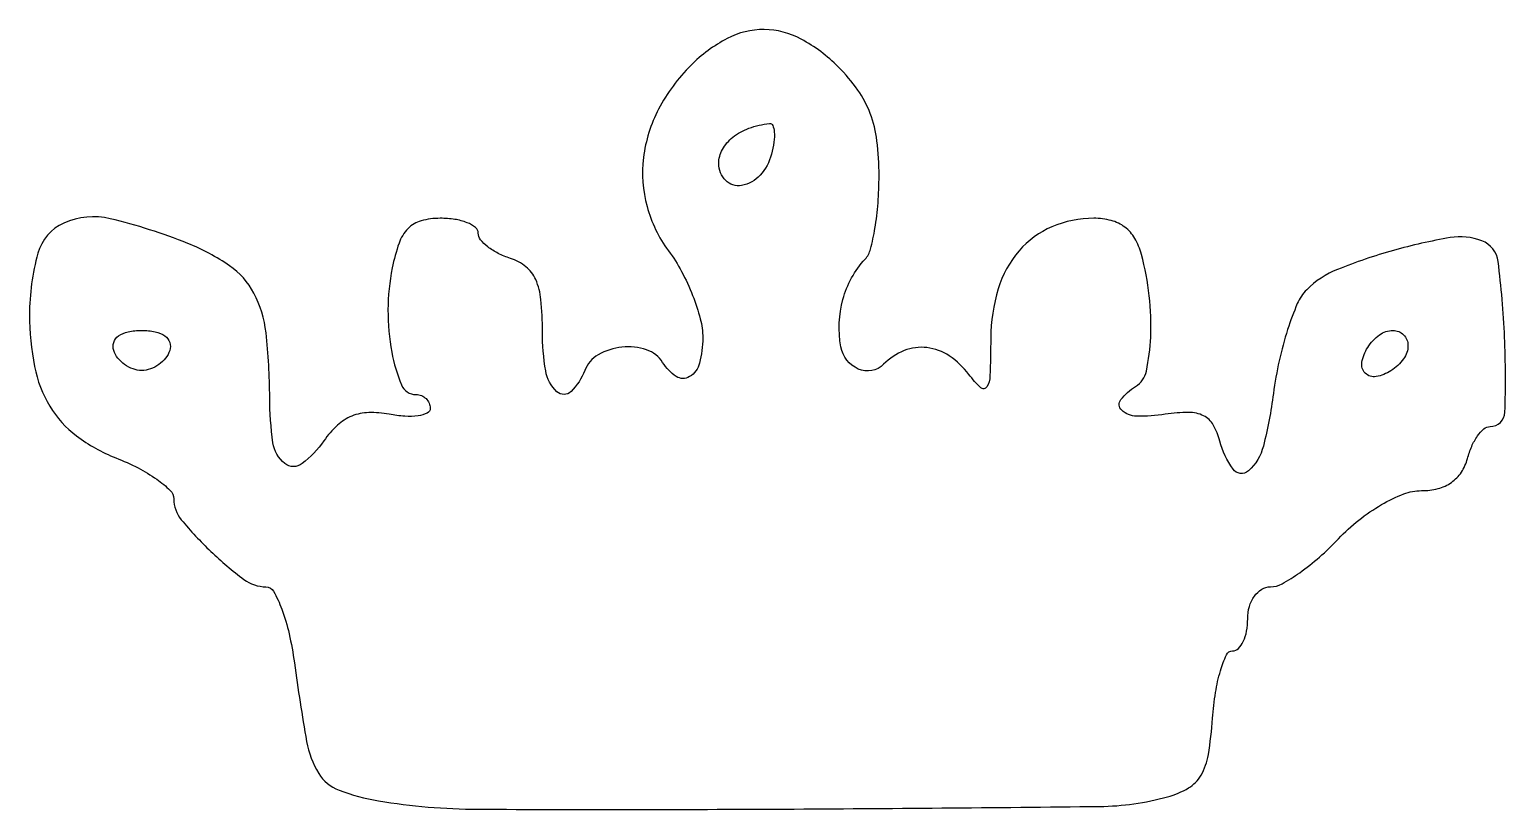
# Model space of a CAD drawing. Extents: x 0 to 92.1, y 0.1 to 48.8.
import ezdxf

# ---------------------------------------------------------------- set-up
doc = ezdxf.new("R2010")
doc.units = 0

msp = doc.modelspace()

# ---------------------------------------------------------------- linework, layer by layer
for points in [[(41.254836, 46.543693, 0.07562), (39.249572, 43.818737, 0.091155), (38.306578, 40.787992, 0.095932), (38.524424, 37.743751, 0.093754), (39.861574, 34.973361, -0.03628), (40.68017, 33.679524, -0.029157), (41.371837, 32.184351, -0.030027), (41.848802, 30.720337, -0.063814), (42, 29.540493, -0.062457), (41.802073, 27.962173, -0.194667), (41.179541, 27.115539, -0.291222), (40.348535, 27.127611, -0.109415), (39.5, 28, 0.177048), (38.493971, 28.791735, 0.105079), (36.958607, 28.9565, 0.10444), (35.481388, 28.48231, 0.173112), (34.638374, 27.5, -0.105263), (33.787698, 26.190655, -0.402235), (32.904553, 26.172973, -0.167006), (32.202085, 27.474269, -0.041033), (32, 29.932612, 0.023429), (31.906624, 31.924274, 0.079929), (31.582505, 33.176809, 0.120296), (30.970438, 33.978316, 0.09323), (30, 34.5, -0.039709), (29.234602, 34.811679, -0.0497), (28.5875, 35.222265, -0.058089), (28.141156, 35.664493, -0.170109), (28, 36.067388, 0.229409), (27.826988, 36.424626, 0.073781), (27.302344, 36.726045, 0.056208), (26.534527, 36.931848, 0.037413), (25.625, 37, 0.066608), (24.426362, 36.839611, 0.134881), (23.613419, 36.358714, 0.108629), (23.052459, 35.447982, 0.034578), (22.630464, 33.90232, 0.048104), (22.363947, 31.279334, 0.04754), (22.601542, 28.643052, 0.052731), (23.212823, 26.59652, 0.302549), (24.108408, 26, -0.095565), (24.448721, 25.934356, -0.097061), (24.738095, 25.746985, -0.098719), (24.931823, 25.467344, -0.102623), (25, 25.138672, -0.290664), (24.813174, 24.844445, -0.074067), (24.246404, 24.674418, -0.052308), (23.41786, 24.642034, -0.030867), (22.434566, 24.767758, 0.053579), (21.15929, 24.872344, 0.090547), (20.112692, 24.653829, 0.090393), (19.209653, 24.079168, 0.05324), (18.366144, 23.112356, -0.076141), (17.00198, 21.685678, -0.345111), (15.926848, 21.69516, -0.191547), (15.190035, 22.985497, -0.034171), (14.986345, 25.809017, 0.026671), (14.755071, 29.859969, 0.094644), (13.991826, 32.335359, 0.119925), (12.483771, 34.032339, 0.056298), (9.881215, 35.430852, 0.036118), (5.035762, 36.974475, 0.166293), (2.144079, 36.703699, 0.222783), (0.522486, 34.815002, 0.067866), (0, 30.983312, 0.048323), (0.313759, 27.744405, 0.087535), (1.268247, 25.267117, 0.095895), (2.939108, 23.41352, 0.068126), (5.387504, 22.04414, -0.025541), (6.770897, 21.418068, -0.034965), (7.938829, 20.708485, -0.037595), (8.774666, 20.017214, -0.203915), (9, 19.487668, 0.174684), (9.470455, 18.182166, 0.029323), (11.312802, 16.206065, 0.029798), (13.380055, 14.45704, 0.162053), (14.753178, 14, -0.274248), (15.228263, 13.718225, -0.035892), (15.736764, 12.604688, -0.033553), (16.193947, 11.070063, -0.02186), (16.522786, 9.25, 0.009927), (17.289141, 4.341741, 0.093539), (18.039703, 2.355375, 0.166721), (19.309476, 1.301857, 0.049628), (21.777264, 0.637424, 0.039969), (27.968104, 0.116568, 0.002291), (47.085307, 0.126895, 0.001591), (66.760564, 0.290275, 0.064558), (71, 0.889527, 0.065852), (72.305255, 1.442723, 0.130264), (73.090344, 2.237384, 0.090672), (73.543802, 3.521661, 0.021419), (73.807498, 5.789847, -0.020963), (73.993585, 7.403298, -0.032978), (74.301528, 8.763268, -0.035216), (74.673025, 9.753191, -0.29335), (75.057498, 10, 0.200412), (75.41763, 10.15039, 0.085016), (75.72314, 10.5875, 0.065052), (75.930704, 11.234444, 0.045166), (76, 12, -0.069034), (76.106047, 12.764416, -0.085236), (76.415725, 13.4125, -0.099948), (76.875551, 13.845831, -0.140032), (77.415234, 14, 0.127036), (78.139972, 14.187156, 0.027403), (79.246502, 14.88125, 0.026934), (80.474109, 15.851588, 0.022891), (81.661987, 17, -0.036302), (82.92858, 18.160491, -0.036029), (84.352762, 19.128798, -0.038511), (85.732431, 19.792021, -0.093046), (86.840372, 20, 0.063468), (87.872174, 20.131503, 0.08901), (88.714164, 20.518764, 0.094869), (89.331674, 21.151796, 0.082193), (89.710251, 22, -0.038887), (89.975456, 22.765484, -0.050447), (90.339118, 23.4125, -0.059916), (90.740524, 23.858742, -0.181596), (91.116631, 24, 0.403934), (92.045438, 24.896652, 0.019834), (92.024682, 29.573843, 0.020208), (91.624592, 34.296738, 0.276615), (90.604815, 35.598152, 0.134897), (88.633318, 35.792442, 0.025776), (85.088367, 34.994197, 0.027291), (81.60737, 33.811222, 0.101152), (79.682612, 32.539755, 0.095345), (79.095497, 31.672824, 0.023594), (78.491226, 30.057593, 0.023277), (77.963914, 28.108866, 0.021462), (77.603167, 26.066181, -0.028358), (76.976343, 22.781858, -0.150567), (76.040349, 21.235064, -0.44658), (75.083158, 21.342991, -0.090931), (74.265476, 23.092819, 0.066887), (73.849195, 24.107397, 0.148909), (73.245691, 24.672131, 0.117345), (72.325003, 24.880875, 0.033779), (70.859096, 24.766012, -0.039801), (69.076557, 24.647892, -0.186416), (68.139861, 25.024186, -0.388937), (68.088126, 25.683258, -0.088654), (69, 26.5, 0.204742), (69.677445, 27.462457, 0.041181), (69.94893, 29.586932, 0.039542), (69.860621, 32.16357, 0.037151), (69.369714, 34.75, 0.066102), (68.955373, 35.747061, 0.099678), (68.333773, 36.449299, 0.098652), (67.483676, 36.860854, 0.063636), (66.3948, 37, 0.100684), (63.788196, 36.469736, 0.115283), (61.738873, 34.972602, 0.104698), (60.432622, 32.591, 0.071406), (59.968197, 29.527759, -0.006291), (59.919653, 27.157608, -0.126998), (59.71826, 26.471993, -0.480989), (59.348828, 26.421512, -0.040183), (58.607954, 27.25, 0.082433), (57.380916, 28.409247, 0.118887), (55.987119, 28.927265, 0.126469), (54.574159, 28.73905, 0.10068), (53.287132, 27.887132, -0.309817), (51.707717, 27.592343, -0.249966), (50.61764, 28.983783, -0.109904), (50.748545, 31.938399, -0.120269), (52.129108, 34.45, 0.122561), (52.46741, 35.0721, 0.022097), (52.744176, 36.37071, 0.022657), (52.936119, 37.95602, 0.018798), (53, 39.654545, 0.03048), (52.866528, 41.842031, 0.059145), (52.450855, 43.540379, 0.064207), (51.677717, 45.002433, 0.04271), (50.454545, 46.454545, 0.071685), (48.145867, 48.181629, 0.122979), (45.832472, 48.783238, 0.124691), (43.530408, 48.223759, 0.07487)], [(46.289749, 41, -0.120183), (45.581623, 39.688225, -0.166793), (44.422331, 39.045782, -0.247229), (43.43141, 39.362375, -0.196682), (43, 40.416667, -0.127733), (43.228813, 41.297723, -0.098287), (43.874497, 42.057919, -0.081528), (44.883281, 42.619583, -0.056467), (46.15638, 42.921053, -0.333036), (46.367293, 42.799376, -0.08401), (46.466314, 42.389309, -0.052969), (46.443372, 41.761474, -0.028361)], [(8.75, 28.75, -0.087886), (8.490816, 28.272249, -0.06965), (8.064063, 27.867188, -0.06941), (7.540831, 27.593688, -0.085974), (7, 27.5, -0.085974), (6.459169, 27.593688, -0.06941), (5.935938, 27.867188, -0.06965), (5.509184, 28.272249, -0.087886), (5.25, 28.75, -0.162171), (5.249896, 29.249077, -0.158614), (5.548718, 29.653846, -0.105759), (6.151204, 29.915359, -0.049736), (7, 30, -0.049736), (7.848796, 29.915359, -0.105759), (8.451282, 29.653846, -0.158614), (8.750104, 29.249077, -0.162171)], [(86, 29.059017, -0.161033), (85.724195, 28.224864, -0.089687), (84.935284, 27.48511, -0.09984), (84.010153, 27.120596, -0.245171), (83.333333, 27.333333, -0.245171), (83.120596, 28.010153, -0.09984), (83.48511, 28.935284, -0.089687), (84.224864, 29.724195, -0.161033), (85.059017, 30, -0.099038), (85.418132, 29.928163, -0.097945), (85.723586, 29.723586, -0.097945), (85.928163, 29.418132, -0.099038)]]:
    msp.add_lwpolyline(points, format="xyb", close=True)

doc.saveas('drawing.dxf')
